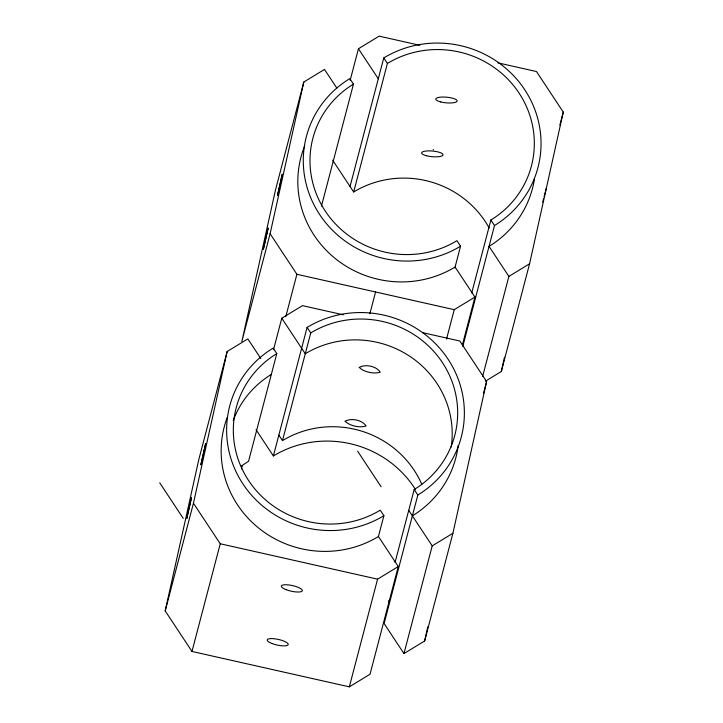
<?xml version="1.0" encoding="UTF-8"?>
<svg xmlns="http://www.w3.org/2000/svg" width="723" height="723" viewBox="0 0 723 723"><rect width="100%" height="100%" fill="white"/><g stroke="black" fill="none" stroke-linecap="round" stroke-linejoin="round"><path stroke-width="1.08" d="M383.895 515.68A102.142 98.427 14.7 0 1 242.973 483.985A102.142 98.427 14.7 0 1 273.149 348.088L276.792 353.601A95.418 91.948 14.7 0 0 248.604 480.551A95.418 91.948 14.7 0 0 380.253 510.167L383.895 515.68L378.427 536.52L398.274 566.552L370.022 674.252L349.326 686.85L191.984 651.459L165.196 610.917L198.888 459.195L227.149 351.505L247.835 338.906L260.858 358.608M165.196 610.917L193.448 503.226L227.149 351.505M303.805 82.024L275.553 189.724L241.862 341.446L270.113 233.746L303.805 82.024L324.5 69.426L336.909 88.197M415.517 489.552A102.142 98.427 14.7 0 0 273.375 455.96L307.094 327.42A102.142 98.427 14.7 0 1 448.016 359.114A102.142 98.427 14.7 0 1 417.84 495.011L384.112 623.542L403.958 653.574L424.654 640.976L427.826 626.678M424.654 640.976L452.905 533.276L486.606 381.563L459.81 341.021L422.404 332.607M485.332 381.238L501.319 371.495L504.491 357.198M501.319 371.495L529.57 263.805L563.271 112.083L536.475 71.541L497.966 62.874M191.984 651.459L220.244 543.768L193.448 503.226M241.428 469.01L242.286 465.748M273.502 349.778L281.78 318.228L302.476 305.63L343.19 314.785M285.775 316.71L296.9 274.288L270.113 233.746M276.792 353.601L248.54 461.292A95.418 91.948 14.7 0 0 241.572 465.983M350.167 80.298L358.445 48.748L379.141 36.15L419.855 45.305M321.455 206.127L353.457 84.121L349.815 78.608A102.142 98.427 14.7 0 0 319.638 214.505A102.142 98.427 14.7 0 0 460.56 246.2L454.839 267.989M421.789 484.302A95.418 91.948 14.7 0 0 282.485 440.623L310.736 332.932L307.094 327.42M350.04 186.48L383.759 57.939A102.142 98.427 14.7 0 1 524.681 89.634A102.142 98.427 14.7 0 1 494.505 225.531L462.783 346.453M489.155 227.908A95.418 91.948 14.7 0 0 353.683 191.993L387.401 63.452L383.759 57.939M369.869 313.737L375.571 291.984M349.326 686.85L377.578 579.159L398.274 566.552M446.534 339.051L454.243 309.679L474.939 297.072L455.092 267.04A102.142 98.427 14.7 0 1 335.327 258.581A102.142 98.427 14.7 0 1 304.772 145.757M395.056 562.449L414.198 489.498A95.418 91.948 14.7 0 0 442.386 362.539A95.418 91.948 14.7 0 0 310.736 332.932M471.712 292.996L490.863 220.018A95.418 91.948 14.7 0 0 519.051 93.068A95.418 91.948 14.7 0 0 387.401 63.452M462.377 344.934L474.939 297.072M403.958 653.574L432.209 545.883L452.905 533.276M482.621 376.484L508.875 276.403L529.57 263.805M483.461 393.529L486.606 381.563M559.846 125.133L563.271 112.083M542.711 202.079L543.569 198.816M544.139 196.647L546.416 187.944M296.9 274.288L454.243 309.679M220.244 543.768L377.578 579.159M490.863 220.018L494.505 225.531M358.445 48.748L378.292 78.78M508.875 276.403L489.037 246.371A102.142 98.427 14.7 0 0 534.442 178.988M460.56 246.2L456.918 240.687A95.418 91.948 14.7 0 1 325.269 211.071A95.418 91.948 14.7 0 1 353.457 84.121M332.67 160.199L353.683 191.993M414.198 489.498L417.84 495.011M281.78 318.228L305.269 353.773A95.418 91.948 14.7 0 1 408.387 355.382A95.418 91.948 14.7 0 1 451.215 446.941M408.73 510.339L432.209 545.883M357.623 451.188L381.102 486.733M278.843 435.11L282.485 440.623M388.368 600.867L389.589 602.702M256.005 429.679L273.375 455.96M159.729 482.828L183.217 518.373M458.192 445.44A102.142 98.427 14.7 0 1 412.372 515.851M378.427 536.52A102.142 98.427 14.7 0 1 259.575 528.784A102.142 98.427 14.7 0 1 227.284 417.334M233.222 420.65A95.418 91.948 14.7 0 1 271.324 374.442M433.61 149.769A10.737 1.69 12.6 0 1 433.185 149.679M186.751 518.563L191.468 497.65L186.751 518.563M200.877 464.717L205.594 443.805L200.877 464.717M263.416 249.083L268.134 228.17L263.416 249.083M277.542 195.237L282.259 174.324L277.542 195.237M345.124 421.274C349.751 425.919 359.882 428.115 366.109 425.992C362.295 420.027 351.179 417.65 345.124 421.274M359.25 367.429C363.877 372.074 374.008 374.27 380.235 372.146C376.421 366.181 365.305 363.805 359.25 367.429M271.839 643.461A10.755 2.874 12.5 0 0 288.206 644.591A10.755 2.874 12.5 0 0 273.104 638.644A10.755 2.874 12.5 0 0 271.839 643.461M285.965 589.616A10.755 2.874 12.5 0 0 302.331 590.745A10.755 2.874 12.5 0 0 287.23 584.799A10.755 2.874 12.5 0 0 285.965 589.616M440.669 101.916A10.737 2.829 5.2 0 0 457.153 101.057A10.737 2.829 5.2 0 0 441.59 97.081A10.737 2.829 5.2 0 0 440.669 101.916M426.543 155.77A10.737 2.829 5.2 0 0 443.027 154.903A10.737 2.829 5.2 0 0 427.465 150.926A10.737 2.829 5.2 0 0 426.543 155.77"/></g></svg>
